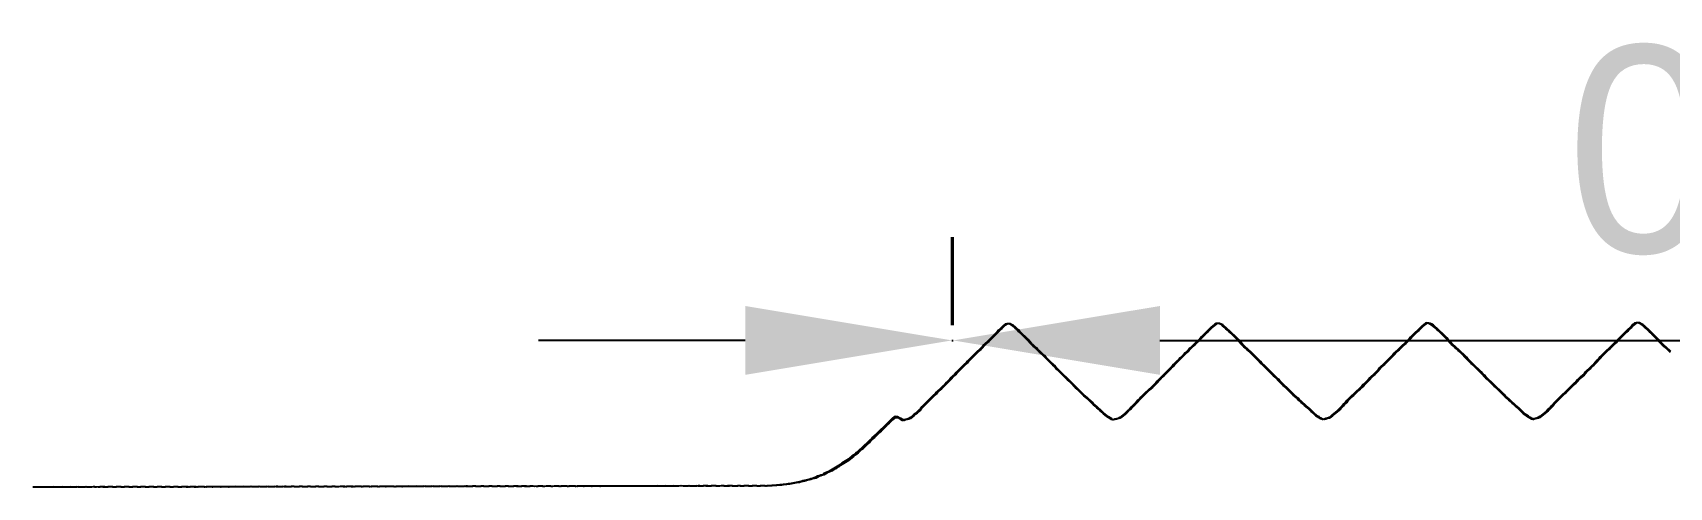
# Model space of a CAD drawing. Header units: millimetres. Extents: x -3.81 to 3.37, y -2.03 to 3.33.
# Drawn here: x -3.299 to -2.31, y -2.033 to -1.758 of the extents above; entities that cross this region are included whole.
import ezdxf

# ---------------------------------------------------------------- set-up
doc = ezdxf.new("R2010")
doc.units = ezdxf.units.MM
doc.dimstyles.new('ISO-25', dxfattribs={"dimtxt": 2.5, "dimasz": 2.5, "dimexe": 1.25, "dimexo": 0.625, "dimtad": 1, "dimtxsty": 'Standard', "dimcen": 2.5, "dimadec": 0, "dimazin": 0, "dimtfac": 1, "dimtmove": 0, "dimatfit": 3, "dimfxl": 0, "dimarcsym": 0})

# ---------------------------------------------------------------- blocks, each defined once
blk = doc.blocks.new('*D2')
at = {"color": 0, "lineweight": -2}
for p, q in [((-2.74351, -1.93491), (-2.74351, -1.88158)), ((-2.74272, -1.93491), (-2.74272, -1.88158)), ((-2.86851, -1.94408), (-2.99351, -1.94408)), ((-2.74351, -1.94408), (-2.74272, -1.94408)), ((-2.61772, -1.94408), (-1.36772, -1.94408))]:
    blk.add_line(p, q, dxfattribs=at)
at = {"color": 0}
for points in [[(-2.86851, -1.92325), (-2.86851, -1.96491), (-2.74351, -1.94408)], [(-2.61772, -1.92325), (-2.61772, -1.96491), (-2.74272, -1.94408)]]:
    blk.add_solid(points, dxfattribs=at)
at = {"layer": 'Defpoints', "color": 0}
for p in [(-2.74272, -1.94408), (-2.74351, -1.96616), (-2.74272, -1.96616)]:
    blk.add_point(p, dxfattribs=at)
at = {"color": 0, "insert": (-1.93022, -1.83991), "char_height": 0.125, "attachment_point": 5}
blk.add_mtext('0,00078396', dxfattribs=at)

msp = doc.modelspace()

# ---------------------------------------------------------------- linework, layer by layer
at = {"color": 1}
msp.add_lwpolyline([(-2.30883216, -1.95146229), (-2.30982569, -1.95057559), (-2.31081756, -1.94963658), (-2.31180468, -1.94866605), (-2.31279165, -1.94777995), (-2.31378186, -1.94693429), (-2.31477707, -1.94593662), (-2.31575471, -1.94487608), (-2.31675182, -1.94367686), (-2.3177519, -1.94268194), (-2.3187407, -1.94170446), (-2.31972785, -1.94069383), (-2.32071812, -1.93975366), (-2.32170851, -1.93879484), (-2.32270041, -1.93786082), (-2.32369069, -1.93692443), (-2.3246809, -1.9360249), (-2.32567126, -1.93510682), (-2.32666449, -1.93432108), (-2.32765412, -1.93378944), (-2.32864833, -1.93338781), (-2.32964041, -1.93336961), (-2.33063822, -1.93374508), (-2.33162409, -1.93454191), (-2.3326114, -1.93543199), (-2.33359708, -1.93639225), (-2.33459076, -1.93733661), (-2.33556981, -1.93837619), (-2.33656024, -1.93932062), (-2.33754591, -1.94028621), (-2.33853953, -1.94129275), (-2.33952662, -1.94230709), (-2.34050885, -1.94335594), (-2.3414978, -1.94428036), (-2.34248343, -1.94523135), (-2.34346904, -1.946193), (-2.3444546, -1.94716577), (-2.34544348, -1.94813307), (-2.34643389, -1.94911612), (-2.34741635, -1.95003613), (-2.34840516, -1.95099145), (-2.34939392, -1.95202853), (-2.35038585, -1.95306049), (-2.35136977, -1.95407165), (-2.35235521, -1.95512194), (-2.35334409, -1.9561116), (-2.35433428, -1.95722902), (-2.35531624, -1.95843613), (-2.35629716, -1.95930109), (-2.35728774, -1.96023227), (-2.35827474, -1.96133602), (-2.35926217, -1.96214221), (-2.36025098, -1.96309328), (-2.36123956, -1.96424296), (-2.36222697, -1.96511577), (-2.36321429, -1.96599075), (-2.36419661, -1.96698418), (-2.36518696, -1.96803054), (-2.36617571, -1.96904808), (-2.36715965, -1.97004117), (-2.36814839, -1.97103913), (-2.36913565, -1.97201778), (-2.37012297, -1.97294443), (-2.37110869, -1.97381037), (-2.37209748, -1.97477515), (-2.37308635, -1.97574712), (-2.37407042, -1.97670096), (-2.37505759, -1.97766628), (-2.37604473, -1.97865296), (-2.37703527, -1.97961211), (-2.37803032, -1.98068235), (-2.37901103, -1.98168952), (-2.38098206, -1.9837531), (-2.38196873, -1.98505739), (-2.38295642, -1.98572836), (-2.38394343, -1.98680036), (-2.38493242, -1.98769851), (-2.38591847, -1.98841582), (-2.38690744, -1.98925913), (-2.38789162, -1.99009865), (-2.38888094, -1.99079225), (-2.38986278, -1.99111443), (-2.3908544, -1.99133349), (-2.3918363, -1.99159955), (-2.39281998, -1.99180628), (-2.39380664, -1.99113412), (-2.39479323, -1.99049665), (-2.39579102, -1.9898656), (-2.39677774, -1.98921588), (-2.39776295, -1.98842043), (-2.3987564, -1.98751765), (-2.39973856, -1.98661969), (-2.40073065, -1.98560347), (-2.40172734, -1.98469209), (-2.40271591, -1.98381588), (-2.40370771, -1.98292276), (-2.40469637, -1.98203917), (-2.40568663, -1.98113094), (-2.40666725, -1.980212), (-2.40766555, -1.97926431), (-2.40865906, -1.97836351), (-2.40965084, -1.97750407), (-2.41063136, -1.97664866), (-2.41162662, -1.97559946), (-2.41261703, -1.97462925), (-2.41360906, -1.97363837), (-2.41459777, -1.97265965), (-2.41558643, -1.97171592), (-2.41657681, -1.97076301), (-2.41757046, -1.96976464), (-2.41856079, -1.96877708), (-2.41955108, -1.96782428), (-2.42054148, -1.96688542), (-2.42153345, -1.96590512), (-2.42252211, -1.96495317), (-2.42350281, -1.9639744), (-2.42450458, -1.96295094), (-2.42549345, -1.96190834), (-2.42648213, -1.96094341), (-2.42747247, -1.95993275), (-2.42846454, -1.95895423), (-2.42945489, -1.95800958), (-2.43044361, -1.9570258), (-2.43143388, -1.95608107), (-2.43242441, -1.95503751), (-2.43341649, -1.95401523), (-2.43440367, -1.95299046), (-2.43539563, -1.95199696), (-2.43638917, -1.95107502), (-2.43737945, -1.9501522), (-2.43836329, -1.94922453), (-2.43936154, -1.94831269), (-2.44034544, -1.94741766), (-2.44134054, -1.94649361), (-2.44231317, -1.94552367), (-2.4433103, -1.94431604), (-2.44431058, -1.94319516), (-2.44529772, -1.94225537), (-2.44629128, -1.94125256), (-2.44728158, -1.94028953), (-2.448272, -1.93931216), (-2.4492655, -1.93838304), (-2.45025262, -1.93741518), (-2.45123958, -1.93653356), (-2.45223472, -1.93561703), (-2.4532249, -1.93475825), (-2.45421778, -1.93419745), (-2.45521059, -1.9336735), (-2.4562045, -1.93351741), (-2.45719934, -1.93374143), (-2.45818701, -1.93442556), (-2.45917432, -1.93531217), (-2.46016321, -1.93627197), (-2.4611521, -1.93719789), (-2.46213762, -1.93821253), (-2.46312321, -1.93916905), (-2.46411368, -1.94014638), (-2.46510254, -1.94111468), (-2.46608802, -1.94212971), (-2.46707185, -1.94318243), (-2.46904956, -1.94511311), (-2.47003517, -1.94606963), (-2.47102238, -1.94701915), (-2.47201131, -1.94798177), (-2.47299525, -1.94896782), (-2.47398247, -1.94991974), (-2.4749681, -1.9508535), (-2.47595856, -1.95183656), (-2.47694732, -1.95286924), (-2.47793438, -1.95389984), (-2.47892314, -1.95488536), (-2.47990713, -1.9558956), (-2.48089595, -1.95686524), (-2.48188157, -1.95781515), (-2.48286395, -1.95877073), (-2.48385603, -1.95974734), (-2.48484318, -1.96075599), (-2.48582863, -1.96181779), (-2.48681738, -1.96280239), (-2.48780287, -1.96388072), (-2.48879013, -1.96482183), (-2.48977733, -1.96579128), (-2.49076603, -1.96681238), (-2.49175316, -1.96787024), (-2.49274028, -1.96889929), (-2.4937258, -1.96990818), (-2.4947114, -1.97086071), (-2.49569861, -1.97186778), (-2.49669063, -1.97287131), (-2.49767474, -1.97373705), (-2.49866044, -1.97462701), (-2.49964928, -1.97562053), (-2.50063982, -1.97654376), (-2.50162699, -1.97750931), (-2.50261091, -1.9785046), (-2.50359818, -1.97947054), (-2.50458864, -1.98044513), (-2.50557237, -1.9815483), (-2.50655951, -1.98254452), (-2.50754659, -1.98365576), (-2.50854024, -1.98458919), (-2.50951911, -1.98574449), (-2.51050798, -1.98666311), (-2.51149696, -1.98756362), (-2.51248292, -1.98832145), (-2.5134703, -1.98917886), (-2.51445777, -1.9899621), (-2.51544213, -1.99074816), (-2.51643032, -1.99111237), (-2.51741698, -1.99142243), (-2.51840047, -1.9916932), (-2.51939533, -1.99196689), (-2.52037666, -1.99158552), (-2.52136013, -1.99089281), (-2.52234828, -1.99026453), (-2.52333972, -1.98965155), (-2.52433138, -1.98889214), (-2.52531675, -1.98798561), (-2.52630043, -1.98714751), (-2.52729573, -1.98613115), (-2.5282909, -1.98516557), (-2.52927944, -1.98431443), (-2.53026961, -1.98342914), (-2.53126155, -1.98253135), (-2.53225175, -1.98163085), (-2.53323881, -1.98070199), (-2.53422912, -1.979759), (-2.53522104, -1.97884521), (-2.53621278, -1.97798759), (-2.53720126, -1.97717322), (-2.53818363, -1.97615065), (-2.5391821, -1.97516005), (-2.54017252, -1.97415472), (-2.54116288, -1.97316901), (-2.54214994, -1.9722256), (-2.54314513, -1.97127752), (-2.54413553, -1.9702779), (-2.54512428, -1.96929382), (-2.54611459, -1.96833086), (-2.54710495, -1.96738756), (-2.54809692, -1.9664124), (-2.54908564, -1.96544686), (-2.55007271, -1.96450058), (-2.55106648, -1.963461), (-2.55205683, -1.96246702), (-2.55304402, -1.96146015), (-2.55403599, -1.9604593), (-2.55502806, -1.95945683), (-2.5570038, -1.95759472), (-2.55799736, -1.95660515), (-2.55899111, -1.95558044), (-2.55997995, -1.9545546), (-2.56097032, -1.9535385), (-2.56196073, -1.95250764), (-2.56295427, -1.95159077), (-2.56394294, -1.95067049), (-2.56492999, -1.94974468), (-2.5659219, -1.94878037), (-2.56691379, -1.94789057), (-2.56790238, -1.94701668), (-2.56888947, -1.94606843), (-2.56986392, -1.94497305), (-2.57087562, -1.94374868), (-2.57186274, -1.94279417), (-2.57285479, -1.94175582), (-2.57384515, -1.94076038), (-2.57483563, -1.93977139), (-2.57582742, -1.9388819), (-2.57681612, -1.93792898), (-2.5778047, -1.93704014), (-2.57879987, -1.93610327), (-2.57978851, -1.9351982), (-2.58078636, -1.93455155), (-2.58176952, -1.93402991), (-2.58276985, -1.93390469), (-2.58376017, -1.93391893), (-2.58474657, -1.93439499), (-2.58573402, -1.93519527), (-2.58672778, -1.93612186), (-2.58771825, -1.93708862), (-2.5887038, -1.93805811), (-2.5896861, -1.93906548), (-2.59067658, -1.94003397), (-2.59166704, -1.94098331), (-2.592651, -1.9419711), (-2.593638, -1.94304874), (-2.59462522, -1.94405018), (-2.59561736, -1.94497935), (-2.59659969, -1.94595509), (-2.59758854, -1.94687971), (-2.59857258, -1.94788349), (-2.59956624, -1.94881943), (-2.60054699, -1.94980598), (-2.60153587, -1.95071418), (-2.60252634, -1.95169264), (-2.60351347, -1.95273563), (-2.60449896, -1.95374243), (-2.60548291, -1.95472154), (-2.60647494, -1.95574978), (-2.60746372, -1.95672032), (-2.6084477, -1.95769749), (-2.60943485, -1.95868313), (-2.6104222, -1.95960504), (-2.61141259, -1.96062119), (-2.61239643, -1.96165317), (-2.61338352, -1.96267527), (-2.61436903, -1.96376847), (-2.61535625, -1.96470857), (-2.61633863, -1.96568142), (-2.61733221, -1.96666138), (-2.61831936, -1.96770519), (-2.61931127, -1.96875028), (-2.6202936, -1.96975074), (-2.62127755, -1.97073108), (-2.62226315, -1.97175935), (-2.62325358, -1.97270826), (-2.62423922, -1.97364314), (-2.62522977, -1.97451539), (-2.62621705, -1.97550067), (-2.62720426, -1.97644831), (-2.62818987, -1.97740833), (-2.62917705, -1.97837956), (-2.63016594, -1.97936234), (-2.63115315, -1.98030742), (-2.63213849, -1.9814335), (-2.63312568, -1.98239901), (-2.63411596, -1.98349006), (-2.63510167, -1.98442115), (-2.6360835, -1.98570894), (-2.63707588, -1.98643874), (-2.63805983, -1.9874735), (-2.63904736, -1.98827173), (-2.64003963, -1.9890614), (-2.64102226, -1.98986263), (-2.64200973, -1.99071003), (-2.64299594, -1.9913068), (-2.64496782, -1.99181463), (-2.64595632, -1.99204582), (-2.64693879, -1.99195263), (-2.64792386, -1.99125942), (-2.64891359, -1.99064906), (-2.64990819, -1.99007096), (-2.65089014, -1.98935326), (-2.65188028, -1.98848443), (-2.65287045, -1.9876022), (-2.65386248, -1.98664758), (-2.65485444, -1.98564937), (-2.655843, -1.98478586), (-2.65683319, -1.98389594), (-2.65782344, -1.98301981), (-2.65881691, -1.98211318), (-2.65980391, -1.98121773), (-2.66079103, -1.98023974), (-2.6617846, -1.97932105), (-2.66277794, -1.9784654), (-2.66376485, -1.9776333), (-2.66475031, -1.97668227), (-2.66574723, -1.97566219), (-2.66673603, -1.97465794), (-2.66772638, -1.97367819), (-2.66871507, -1.97272426), (-2.66970873, -1.97174849), (-2.67069901, -1.97080276), (-2.67168777, -1.96981709), (-2.67267973, -1.96881983), (-2.67367009, -1.96787928), (-2.67465726, -1.96691744), (-2.67564917, -1.96594297), (-2.67663786, -1.96498631), (-2.67762515, -1.96398314), (-2.67861872, -1.96298311), (-2.67961396, -1.96196237), (-2.68059947, -1.96098319), (-2.68159318, -1.95996137), (-2.68258352, -1.95899954), (-2.68357056, -1.95808157), (-2.68456251, -1.95709139), (-2.68555135, -1.95612047), (-2.68654501, -1.95507096), (-2.6875338, -1.95406065), (-2.68852424, -1.95301666), (-2.68951622, -1.95206552), (-2.69050646, -1.95116625), (-2.69149515, -1.9502238), (-2.69248385, -1.94925988), (-2.69347733, -1.94839978), (-2.69446423, -1.94755652), (-2.69545621, -1.94656324), (-2.69643378, -1.94553078), (-2.69742938, -1.94432504), (-2.69843271, -1.94327535), (-2.69941825, -1.94229516), (-2.70040868, -1.94125538), (-2.70139748, -1.94031015), (-2.70239098, -1.93935832), (-2.70337963, -1.9384341), (-2.7043699, -1.93749536), (-2.7053634, -1.93660162), (-2.70635207, -1.9356735), (-2.70734374, -1.93487636), (-2.70833494, -1.93434951), (-2.70932926, -1.93396562), (-2.71032284, -1.93395418), (-2.71131263, -1.93431383), (-2.71230488, -1.93512497), (-2.71329387, -1.93602865), (-2.71428115, -1.93697883), (-2.71526514, -1.93792391), (-2.71625057, -1.93898069), (-2.71724592, -1.93991694), (-2.71822997, -1.94088051), (-2.71921551, -1.94186256), (-2.72020258, -1.94289226), (-2.72119289, -1.94396798), (-2.72218184, -1.94488456), (-2.72316422, -1.94583032), (-2.72415297, -1.9467929), (-2.72514031, -1.9477673), (-2.7261307, -1.94873973), (-2.72711309, -1.94969918), (-2.72809873, -1.95062834), (-2.72909086, -1.95157235), (-2.73007639, -1.95259124), (-2.73106029, -1.95361291), (-2.73303778, -1.95565626), (-2.73402345, -1.95660895), (-2.73501058, -1.95760142), (-2.73599778, -1.95855589), (-2.73698668, -1.95950835), (-2.73797388, -1.96048916), (-2.73895937, -1.96151762), (-2.73994483, -1.96255598), (-2.74093524, -1.963595), (-2.74192234, -1.96461073), (-2.7429063, -1.96557589), (-2.74389192, -1.96653649), (-2.7448839, -1.96757069), (-2.74587424, -1.96862048), (-2.74685811, -1.9696364), (-2.74784354, -1.97069156), (-2.74882769, -1.97163354), (-2.74981808, -1.97262505), (-2.75080362, -1.97360424), (-2.75178779, -1.97444457), (-2.75278314, -1.97538031), (-2.75376553, -1.97635609), (-2.75475599, -1.97729712), (-2.75573997, -1.97825556), (-2.75672884, -1.97925101), (-2.75771929, -1.98020491), (-2.75870947, -1.98129557), (-2.75968856, -1.98229873), (-2.76067737, -1.98330827), (-2.76166289, -1.98433605), (-2.76265913, -1.98567214), (-2.76363712, -1.98636414), (-2.76462762, -1.98734626), (-2.76561332, -1.98825619), (-2.76659928, -1.98897702), (-2.7675802, -1.98984272), (-2.76857092, -1.99066672), (-2.76956335, -1.99138655), (-2.77054512, -1.99174608), (-2.77153188, -1.99197862), (-2.77252033, -1.99224098), (-2.77350707, -1.9924907), (-2.77448243, -1.99184212), (-2.7754786, -1.99122378), (-2.77647764, -1.9908713), (-2.77746806, -1.99087986), (-2.77845931, -1.99130842), (-2.77944984, -1.99218537), (-2.78043542, -1.99320647), (-2.78142271, -1.99413374), (-2.78241159, -1.99505777), (-2.78339715, -1.9960331), (-2.78438756, -1.99704693), (-2.78537326, -1.9979846), (-2.78635721, -1.99894833), (-2.78734763, -1.99990342), (-2.7883333, -2.00089199), (-2.78932055, -2.00181277), (-2.79030607, -2.00280718), (-2.79129344, -2.00368026), (-2.79228387, -2.00467873), (-2.79327273, -2.00562678), (-2.7942569, -2.00647963), (-2.79524565, -2.00747311), (-2.79623293, -2.00845979), (-2.79722014, -2.00940475), (-2.7982061, -2.01014705), (-2.79919334, -2.0110814), (-2.80018547, -2.01202069), (-2.80116644, -2.01288291), (-2.80215407, -2.01358161), (-2.80314334, -2.01425266), (-2.80413555, -2.01516758), (-2.80511818, -2.01599303), (-2.80610259, -2.01667967), (-2.80709029, -2.01732368), (-2.8080814, -2.01790763), (-2.80907082, -2.01850865), (-2.81005358, -2.01923997), (-2.81104137, -2.01983269), (-2.81203227, -2.02056878), (-2.8130203, -2.02100591), (-2.81400954, -2.02170762), (-2.81499417, -2.02226584), (-2.81598354, -2.02295411), (-2.81696837, -2.02338629), (-2.81795817, -2.02374135), (-2.81894457, -2.02419818), (-2.82092017, -2.02547495), (-2.82190692, -2.02570657), (-2.82289362, -2.02597537), (-2.82388672, -2.02632248), (-2.82487466, -2.02686537), (-2.82585777, -2.02735823), (-2.8268477, -2.02762086), (-2.82783457, -2.02786522), (-2.8288276, -2.02819954), (-2.82981268, -2.02846715), (-2.83079623, -2.02872374), (-2.8317911, -2.02896587), (-2.83278436, -2.02919981), (-2.83376783, -2.02947788), (-2.83475305, -2.02967006), (-2.83574464, -2.0299741), (-2.83673309, -2.03016098), (-2.83771996, -2.03031828), (-2.8387068, -2.03052537), (-2.83969715, -2.03060921), (-2.84069043, -2.03080475), (-2.84167246, -2.03097483), (-2.84265936, -2.03112324), (-2.84365119, -2.03128124), (-2.84463986, -2.03133271), (-2.84562671, -2.03149654), (-2.84661376, -2.0315764), (-2.84760402, -2.03168928), (-2.84859592, -2.03177776), (-2.84958456, -2.03183012), (-2.85056681, -2.03187281), (-2.85156042, -2.03192564), (-2.85255219, -2.03204038), (-2.85353761, -2.03212344), (-2.85452629, -2.03216553), (-2.85550867, -2.03218508), (-2.85650406, -2.03207678), (-2.85749444, -2.03207321), (-2.85848144, -2.03215674), (-2.85947025, -2.03220164), (-2.86045896, -2.03222059), (-2.86144626, -2.03211049), (-2.86243509, -2.03208294), (-2.86342379, -2.03216693), (-2.86441412, -2.03220828), (-2.86539802, -2.03223719), (-2.86638855, -2.03212447), (-2.86737745, -2.03208525), (-2.8683693, -2.0321755), (-2.8693548, -2.03221415), (-2.87034348, -2.03225264), (-2.87133573, -2.03213162), (-2.87232618, -2.03208946), (-2.87331158, -2.03218566), (-2.87429706, -2.03221858), (-2.87528744, -2.03226264), (-2.87628123, -2.03214185), (-2.87726685, -2.03210317), (-2.87825546, -2.03219037), (-2.87924427, -2.0322299), (-2.88023133, -2.0322777), (-2.88122191, -2.03215185), (-2.88220914, -2.03209749), (-2.88319949, -2.0321794), (-2.88418659, -2.03222673), (-2.88517196, -2.0322899), (-2.88616257, -2.03215412), (-2.88715632, -2.03209656), (-2.88814181, -2.03217549), (-2.88913206, -2.03222584), (-2.89011427, -2.03229438), (-2.89110815, -2.03215536), (-2.89209862, -2.03210676), (-2.89308728, -2.03217476), (-2.89407271, -2.0322358), (-2.89506465, -2.03230589), (-2.89605204, -2.032172), (-2.89704089, -2.03212131), (-2.89803114, -2.03218754), (-2.8990167, -2.03224913), (-2.90000856, -2.03230794), (-2.90099431, -2.0321895), (-2.90198316, -2.03212428), (-2.90297354, -2.03219097), (-2.90396378, -2.03225925), (-2.90495084, -2.03232134), (-2.90593495, -2.03221), (-2.90693032, -2.03213866), (-2.90890606, -2.03226774), (-2.9098915, -2.03232813), (-2.91088215, -2.03222055), (-2.91187102, -2.03214738), (-2.91286452, -2.03219735), (-2.91384832, -2.03227751), (-2.91483868, -2.0323313), (-2.91582762, -2.03223329), (-2.9168149, -2.03216259), (-2.91780356, -2.03221206), (-2.91879388, -2.03229172), (-2.91978257, -2.0323476), (-2.92076988, -2.03225704), (-2.92175714, -2.03217827), (-2.92274756, -2.03222237), (-2.923741, -2.03229397), (-2.92472647, -2.03234964), (-2.92571212, -2.03227948), (-2.9267027, -2.0321938), (-2.92769627, -2.03221426), (-2.92868492, -2.03228686), (-2.92967037, -2.03233744), (-2.93065607, -2.03228987), (-2.9316466, -2.03220589), (-2.93264017, -2.03221488), (-2.93362558, -2.03228979), (-2.93461595, -2.0323374), (-2.93560156, -2.03231247), (-2.93659047, -2.03222311), (-2.93758405, -2.03221808), (-2.93857276, -2.03229678), (-2.93956146, -2.03234439), (-2.94054222, -2.03233355), (-2.94153432, -2.03224227), (-2.94252807, -2.03221206), (-2.94351668, -2.03229284), (-2.94450216, -2.03234095), (-2.94548608, -2.03234536), (-2.94647993, -2.03224671), (-2.94747039, -2.03220676), (-2.94846059, -2.03228979), (-2.94944604, -2.03233793), (-2.95043168, -2.03235541), (-2.95142707, -2.03224162), (-2.95241425, -2.03220687), (-2.95340125, -2.03229345), (-2.95439162, -2.03234029), (-2.95538038, -2.03235785), (-2.95636772, -2.03224551), (-2.95735492, -2.03220609), (-2.95834523, -2.03229206), (-2.95933716, -2.03233457), (-2.96032266, -2.03236464), (-2.96130999, -2.03224624), (-2.9623037, -2.03221383), (-2.96329395, -2.03229944), (-2.96427782, -2.03234836), (-2.9652617, -2.03237908), (-2.96625555, -2.03226022), (-2.96724761, -2.03221946), (-2.96823464, -2.03230399), (-2.96922331, -2.03234963), (-2.9702073, -2.03239009), (-2.97120105, -2.03227285), (-2.97218991, -2.03222127), (-2.97317692, -2.03229711), (-2.97416406, -2.03235391), (-2.97515437, -2.03240662), (-2.97614496, -2.03227401), (-2.97713058, -2.03221907), (-2.97812251, -2.03229426), (-2.97911119, -2.03235673), (-2.98009343, -2.03242017), (-2.981084, -2.03228528), (-2.98207613, -2.03223583), (-2.98306801, -2.03230816), (-2.98405346, -2.03237492), (-2.98503889, -2.03243933), (-2.98602954, -2.03230787), (-2.98701844, -2.03223988), (-2.9880087, -2.03230518), (-2.98899573, -2.03237739), (-2.98998609, -2.03243006), (-2.99097345, -2.03231398), (-2.99196393, -2.03224788), (-2.99295257, -2.03231147), (-2.99393808, -2.0323872), (-2.99493159, -2.03244146), (-2.99690458, -2.03226158), (-2.99789815, -2.03231256), (-2.99888681, -2.03239033), (-2.99987389, -2.03244396), (-3.00085958, -2.03234352), (-3.00185018, -2.03227271), (-3.00283885, -2.03231699), (-3.00382586, -2.03240921), (-3.00481452, -2.032463), (-3.00580673, -2.03236419), (-3.00679728, -2.03228963), (-3.00778434, -2.03233051), (-3.00877133, -2.03242184), (-3.00975849, -2.03246956), (-3.01074901, -2.03238759), (-3.01173791, -2.03230507), (-3.012725, -2.03233232), (-3.01371691, -2.03242138), (-3.01470723, -2.03246787), (-3.01569289, -2.03239975), (-3.01667856, -2.03231792), (-3.01767375, -2.03235871), (-3.01866081, -2.03243122), (-3.01965111, -2.03247725), (-3.02063352, -2.03242462), (-3.0216241, -2.03233994), (-3.02262091, -2.03234604), (-3.02360473, -2.03242203), (-3.0245934, -2.03246987), (-3.02558068, -2.03244193), (-3.02656965, -2.03235026), (-3.0275632, -2.03234758), (-3.02854861, -2.03242435), (-3.02953741, -2.03246886), (-3.03052458, -2.03245428), (-3.03151348, -2.03236756), (-3.03250386, -2.03234989), (-3.03349579, -2.03242806), (-3.03448128, -2.03247755), (-3.03546524, -2.03247386), (-3.03645895, -2.0323783), (-3.03745104, -2.03235484), (-3.03843809, -2.0324381), (-3.03942356, -2.03248562), (-3.04040586, -2.03250344), (-3.04140451, -2.03239135), (-3.04239335, -2.03236001), (-3.04338037, -2.03244485), (-3.04437065, -2.03249018), (-3.04535784, -2.03251875), (-3.04634842, -2.03239923), (-3.04733566, -2.03234989), (-3.04832105, -2.03243866), (-3.04931464, -2.03247844), (-3.05030337, -2.03251469), (-3.05128912, -2.03238995), (-3.05227631, -2.03235942), (-3.05326983, -2.03244562), (-3.05426176, -2.03248532), (-3.05524403, -2.03253485), (-3.05623298, -2.03240648), (-3.0572251, -2.0323646), (-3.05821696, -2.03244644), (-3.05919922, -2.03249739), (-3.06018629, -2.03254094), (-3.06117854, -2.0324149), (-3.06216905, -2.03236954), (-3.06315764, -2.0324506), (-3.0641431, -2.03249917), (-3.06513028, -2.03255662), (-3.06612244, -2.03242761), (-3.06710969, -2.03237243), (-3.06809992, -2.03244766), (-3.06908867, -2.0325062), (-3.07007895, -2.03257193), (-3.07106312, -2.03243602), (-3.07205357, -2.03237715), (-3.0730439, -2.03244469), (-3.07403097, -2.03251037), (-3.07501803, -2.03257798), (-3.07600698, -2.03244579), (-3.07699912, -2.03239515), (-3.07798776, -2.03248254), (-3.07897645, -2.03252732), (-3.07996028, -2.03259269), (-3.08095095, -2.03247418), (-3.0819414, -2.03241214), (-3.08293329, -2.03246736), (-3.08391549, -2.03254153), (-3.08589646, -2.0324855), (-3.08688529, -2.03241978), (-3.08787396, -2.03247021), (-3.0888611, -2.0325496), (-3.08985136, -2.03260405), (-3.09084189, -2.03250724), (-3.09182755, -2.03243156), (-3.09281791, -2.03248129), (-3.09380657, -2.03255629), (-3.09479204, -2.03261211), (-3.09578255, -2.03251291), (-3.09677154, -2.0324416), (-3.09776501, -2.03250022), (-3.09875046, -2.03257011), (-3.09973751, -2.03262262), (-3.10072808, -2.03254231), (-3.10171379, -2.03246199), (-3.10270572, -2.03249299), (-3.10369433, -2.03257204), (-3.1046863, -2.03262224), (-3.10567198, -2.03255648), (-3.10666088, -2.03247593), (-3.10764958, -2.0325028), (-3.10863991, -2.03257629), (-3.10963021, -2.03262881), (-3.11061424, -2.03257614), (-3.11160151, -2.03249675), (-3.1125984, -2.03251196), (-3.11358542, -2.03258317), (-3.1145709, -2.03263177), (-3.11555487, -2.03260417), (-3.11654706, -2.03251366), (-3.11754067, -2.03251111), (-3.11852771, -2.03258702), (-3.11951798, -2.03263711), (-3.12050042, -2.03262067), (-3.12149417, -2.03253271), (-3.12248136, -2.03251458), (-3.12346998, -2.03259231), (-3.12446195, -2.0326383), (-3.12544911, -2.03264821), (-3.12643645, -2.03254302), (-3.12742362, -2.03252338), (-3.12841718, -2.03260348), (-3.12940425, -2.03264452), (-3.13039139, -2.03265894), (-3.13137871, -2.03254919), (-3.13237241, -2.03252261), (-3.13335785, -2.03260471), (-3.13434654, -2.03264903), (-3.13533205, -2.03266662), (-3.13632271, -2.03255947), (-3.13731633, -2.03251875), (-3.13830175, -2.03260304), (-3.13929203, -2.03264795), (-3.14027761, -2.03267775), (-3.14127305, -2.03256059), (-3.14226023, -2.03252079), (-3.14324402, -2.03261019), (-3.14423439, -2.03265254), (-3.1452215, -2.0326932), (-3.14621047, -2.03257101), (-3.14719928, -2.03253013), (-3.14819119, -2.03261842), (-3.14917989, -2.03266745), (-3.15016539, -2.03270405), (-3.15115434, -2.03257785), (-3.15214489, -2.03253774), (-3.15313672, -2.0326154), (-3.15412219, -2.0326683), (-3.15510603, -2.03272192), (-3.1561015, -2.03259079), (-3.1570904, -2.0325435), (-3.15807901, -2.03261791), (-3.15906446, -2.03267181), (-3.16005325, -2.03272409), (-3.1610438, -2.03259901), (-3.16203105, -2.0325448), (-3.16302288, -2.0326242), (-3.16401003, -2.03267509), (-3.16499711, -2.03273799), (-3.1659877, -2.03260484), (-3.16697492, -2.0325528), (-3.16796689, -2.03262455), (-3.16895555, -2.03268247), (-3.1699426, -2.03275024), (-3.17093155, -2.03262489), (-3.17191887, -2.03256689), (-3.17389621, -2.03269614), (-3.17488486, -2.03275792), (-3.17587553, -2.03264026), (-3.17686599, -2.03257601), (-3.17785465, -2.03264104), (-3.17884008, -2.03270622), (-3.17983042, -2.03276854), (-3.18082103, -2.03265833), (-3.18180666, -2.03258949), (-3.18279854, -2.03263617), (-3.18378242, -2.03272019), (-3.18477593, -2.03277608), (-3.18576165, -2.03267637), (-3.18674891, -2.03260485), (-3.18774249, -2.03264741), (-3.18872957, -2.03273356), (-3.189715, -2.03278642), (-3.19070229, -2.0326966), (-3.19169771, -2.03262135), (-3.1926864, -2.03265787), (-3.1936766, -2.03273913), (-3.1946637, -2.0327892), (-3.19564622, -2.03272182), (-3.19663999, -2.03264155), (-3.19763189, -2.03266479), (-3.1986189, -2.03274797), (-3.1996093, -2.03279712), (-3.20059492, -2.0327448), (-3.20158222, -2.03266001), (-3.20257415, -2.03267846), (-3.20356125, -2.03275569), (-3.20455317, -2.0328028), (-3.20553556, -2.03277717), (-3.20652285, -2.03268433), (-3.20751656, -2.03267421), (-3.20850518, -2.03275202), (-3.20949387, -2.03279793), (-3.2104762, -2.03279041), (-3.21147323, -2.03269465), (-3.21246529, -2.03267568), (-3.21345068, -2.03275851), (-3.21443935, -2.03280519), (-3.21542661, -2.03281147), (-3.21641874, -2.03270246), (-3.21740434, -2.03267331), (-3.21839296, -2.03275534), (-3.21938011, -2.03280337), (-3.22036888, -2.03281235), (-3.22135943, -2.03270365), (-3.22234822, -2.03267621), (-3.22333858, -2.03275453), (-3.22432886, -2.0327982), (-3.22531273, -2.03281961), (-3.22630009, -2.03270789), (-3.22729379, -2.03267992), (-3.22828244, -2.03276549), (-3.22926953, -2.03280792), (-3.23025502, -2.03283606), (-3.23124726, -2.03271728), (-3.23223932, -2.03268057), (-3.23322633, -2.03277094), (-3.2342118, -2.03281232), (-3.23520219, -2.0328463), (-3.23619442, -2.03272512), (-3.2371816, -2.03268868), (-3.2381702, -2.032778), (-3.2391574, -2.03282511), (-3.24014769, -2.03286074), (-3.24113505, -2.03273867), (-3.24212388, -2.0326869), (-3.24311579, -2.03276974), (-3.2441061, -2.03282171), (-3.24509158, -2.032867), (-3.24607732, -2.03274114), (-3.24706949, -2.03268949), (-3.2480613, -2.03278121), (-3.24904514, -2.03282591), (-3.25003062, -2.03287958), (-3.2510261, -2.03275092), (-3.25201179, -2.03269698), (-3.25300523, -2.0327675), (-3.25398423, -2.03283019), (-3.25497943, -2.03289504), (-3.25596842, -2.03276598), (-3.256954, -2.03270312), (-3.25794589, -2.03277108), (-3.25893302, -2.03283213), (-3.25992335, -2.03289589), (-3.26189951, -2.03271698), (-3.2628899, -2.03277251), (-3.26387692, -2.03284445), (-3.26486716, -2.03290604), (-3.2658497, -2.03279385), (-3.26684346, -2.03272957), (-3.26783536, -2.03279113), (-3.26881919, -2.03285978), (-3.26980624, -2.03291739), (-3.27079851, -2.03280834), (-3.27178896, -2.03274336), (-3.27277605, -2.03279), (-3.27376144, -2.032877), (-3.27475345, -2.03292682), (-3.27574556, -2.03283121), (-3.27673123, -2.03275838), (-3.27771825, -2.03281248), (-3.27871181, -2.03289339), (-3.27969891, -2.03294346), (-3.28068617, -2.03285546), (-3.28167188, -2.03277112), (-3.28266228, -2.03279799), (-3.28365735, -2.03288531), (-3.28464283, -2.03293454), (-3.28562686, -2.03287017), (-3.28661587, -2.03278371), (-3.2876126, -2.03281395), (-3.28859964, -2.03288898), (-3.28958509, -2.03294041), (-3.29057239, -2.03289987), (-3.29156614, -2.03280454), (-3.29255328, -2.03281927), (-3.2935403, -2.03289229), (-3.29453227, -2.03294524), (-3.29551788, -2.0329186), (-3.29650676, -2.03282763), (-3.29749877, -2.03281738), (-3.29848748, -2.03289585), (-3.2994778, -2.03294192)], dxfattribs=at)
at = {"color": 0}
msp.add_lwpolyline([(-2.30882241, -1.95078052), (-2.30980951, -1.94984388), (-2.3107982, -1.94889403), (-2.31179013, -1.94801298), (-2.31278202, -1.94710041), (-2.31376746, -1.94616559), (-2.3147418, -1.945156), (-2.3157455, -1.94394902), (-2.31674402, -1.94288989), (-2.31773114, -1.94193297), (-2.31871992, -1.94092947), (-2.31971518, -1.93997601), (-2.32070876, -1.93901115), (-2.32169742, -1.9380766), (-2.32268612, -1.93712177), (-2.32367643, -1.93622264), (-2.32466996, -1.93531309), (-2.32566005, -1.93448514), (-2.32664805, -1.93395475), (-2.32764576, -1.9334688), (-2.32863951, -1.93337735), (-2.32963099, -1.93365936), (-2.33061698, -1.93436062), (-2.33160921, -1.93525579), (-2.33259642, -1.9362126), (-2.33358204, -1.93713259), (-2.33456903, -1.93820395), (-2.33555481, -1.93911163), (-2.33654682, -1.94008462), (-2.33753236, -1.9410483), (-2.33851622, -1.94206578), (-2.33950817, -1.94313306), (-2.34049379, -1.94408121), (-2.34147934, -1.94504473), (-2.34246329, -1.9460086), (-2.3434554, -1.94697453), (-2.34444421, -1.94793767), (-2.3454265, -1.94892745), (-2.3464121, -1.9498678), (-2.34740267, -1.95079047), (-2.34839461, -1.95180525), (-2.349372, -1.95284335), (-2.35036388, -1.95387246), (-2.35135431, -1.95488655), (-2.35233984, -1.95588967), (-2.35332995, -1.95700878), (-2.35431204, -1.95812826), (-2.35529765, -1.95911627), (-2.35628508, -1.95996319), (-2.35728008, -1.96103912), (-2.35825935, -1.96191824), (-2.35924988, -1.96287208), (-2.36023991, -1.9640716), (-2.36122227, -1.9650143), (-2.36220487, -1.96582641), (-2.36319217, -1.96679021), (-2.36418562, -1.96783428), (-2.36517111, -1.96885693), (-2.36615821, -1.96986322), (-2.36714546, -1.97083223), (-2.36813268, -1.9718061), (-2.36911652, -1.97282744), (-2.3701023, -1.97366104), (-2.37109612, -1.97456185), (-2.37208166, -1.97556392), (-2.37307045, -1.97650338), (-2.3740544, -1.97746717), (-2.37504162, -1.97845905), (-2.37602886, -1.97942172), (-2.37701758, -1.98040673), (-2.37899172, -1.98253207), (-2.37997556, -1.98358478), (-2.38097538, -1.98465786), (-2.38194966, -1.98564686), (-2.38294017, -1.98660765), (-2.38392745, -1.98752803), (-2.38491016, -1.98825741), (-2.38589748, -1.98912878), (-2.38688988, -1.98992012), (-2.38787423, -1.99066294), (-2.38885741, -1.99110801), (-2.38984745, -1.99129959), (-2.39083421, -1.99158592), (-2.3918258, -1.99185973), (-2.39280248, -1.99137309), (-2.39379237, -1.9906721), (-2.39478393, -1.99001662), (-2.39577212, -1.98940041), (-2.39675406, -1.98864306), (-2.39774431, -1.98772481), (-2.39873782, -1.9868572), (-2.39972499, -1.98586027), (-2.40072177, -1.98489151), (-2.40170709, -1.98404123), (-2.40269579, -1.98316748), (-2.40369087, -1.98226743), (-2.40468108, -1.98136413), (-2.40566653, -1.98043309), (-2.40666337, -1.97949643), (-2.40765366, -1.97858007), (-2.40864218, -1.97772849), (-2.40961941, -1.97691219), (-2.41062128, -1.97584548), (-2.41161165, -1.97487992), (-2.41260201, -1.97388168), (-2.41359078, -1.9728897), (-2.41458279, -1.9719548), (-2.41557147, -1.9710432), (-2.41656349, -1.97001325), (-2.41755065, -1.9690191), (-2.4185443, -1.96806818), (-2.41953782, -1.96711348), (-2.42052655, -1.96615907), (-2.42151528, -1.96519003), (-2.42250412, -1.96423111), (-2.42349622, -1.96319077), (-2.42448338, -1.96218569), (-2.42547539, -1.96117621), (-2.42646751, -1.9601774), (-2.42746112, -1.95918998), (-2.42844979, -1.95825021), (-2.42943851, -1.95728445), (-2.43043058, -1.95631372), (-2.43142424, -1.9552796), (-2.43240665, -1.95425968), (-2.43339868, -1.95323151), (-2.43439244, -1.95221605), (-2.43538593, -1.95130391), (-2.43637295, -1.95038492), (-2.43736324, -1.94944273), (-2.43835366, -1.94850301), (-2.4393455, -1.94761968), (-2.4403357, -1.94672101), (-2.44131477, -1.94576358), (-2.44230395, -1.9446003), (-2.44330426, -1.94344549), (-2.44429454, -1.94250279), (-2.44528656, -1.94148296), (-2.44627704, -1.94050914), (-2.44727222, -1.93952268), (-2.44825604, -1.93861837), (-2.44924799, -1.93764601), (-2.45023991, -1.93677048), (-2.45123184, -1.93583111), (-2.45221722, -1.93493495), (-2.45321179, -1.93431709), (-2.45420477, -1.93377597), (-2.4551986, -1.93361488), (-2.45619202, -1.93371586), (-2.45717826, -1.93426548), (-2.45817053, -1.93513222), (-2.4591626, -1.93606888), (-2.46014655, -1.93702235), (-2.46113208, -1.93800218), (-2.46212096, -1.93898115), (-2.46310973, -1.93994565), (-2.46409372, -1.94090345), (-2.4650808, -1.94191642), (-2.46606793, -1.94298597), (-2.46804228, -1.94490962), (-2.46902943, -1.945884), (-2.47001677, -1.94682327), (-2.4710039, -1.94780896), (-2.47199432, -1.94876234), (-2.47297823, -1.94974938), (-2.47396883, -1.95065602), (-2.47495601, -1.95163499), (-2.47594143, -1.95267626), (-2.47692691, -1.95368841), (-2.47791578, -1.95466925), (-2.47890447, -1.95568731), (-2.47989004, -1.95665323), (-2.48087558, -1.95762861), (-2.48186288, -1.95859496), (-2.48285495, -1.95952794), (-2.4838404, -1.96054538), (-2.48482581, -1.96160087), (-2.48581302, -1.96261936), (-2.48680002, -1.96368458), (-2.48778884, -1.9646347), (-2.48877438, -1.96560564), (-2.4897632, -1.96660003), (-2.49074864, -1.96765676), (-2.4917357, -1.96869849), (-2.49272279, -1.96971204), (-2.49370849, -1.9706649), (-2.49469557, -1.9716815), (-2.49568118, -1.97263046), (-2.4966684, -1.97355729), (-2.49766066, -1.97443836), (-2.49864621, -1.97543093), (-2.49963341, -1.97636108), (-2.50061898, -1.97732129), (-2.50160944, -1.97831073), (-2.50259663, -1.97928612), (-2.5035838, -1.98023531), (-2.50456589, -1.98135619), (-2.50555799, -1.98232965), (-2.50654008, -1.98347477), (-2.50753057, -1.98435793), (-2.50851407, -1.98559707), (-2.50950642, -1.98642109), (-2.51049356, -1.98739864), (-2.51147462, -1.98818027), (-2.51246362, -1.98900642), (-2.51345281, -1.98979714), (-2.51444023, -1.99062451), (-2.51542321, -1.99119669), (-2.51641003, -1.99138692), (-2.51739683, -1.99167405), (-2.5183884, -1.99191257), (-2.51936462, -1.99172932), (-2.5203561, -1.99103884), (-2.52134441, -1.99040695), (-2.52233412, -1.98984238), (-2.52331926, -1.98909515), (-2.52430622, -1.98822024), (-2.52530295, -1.98735329), (-2.5262917, -1.9863666), (-2.5272837, -1.98537396), (-2.52827384, -1.98452288), (-2.52926418, -1.98363152), (-2.5302544, -1.98275549), (-2.53124782, -1.98185335), (-2.53222843, -1.9809408), (-2.53322372, -1.97996717), (-2.53421718, -1.97905071), (-2.53520574, -1.97819901), (-2.53619263, -1.9773714), (-2.53718474, -1.9763766), (-2.53817675, -1.97539007), (-2.53916552, -1.97438194), (-2.54015427, -1.97340405), (-2.54114787, -1.97245514), (-2.54214147, -1.9714814), (-2.54312699, -1.97051841), (-2.54411574, -1.9695389), (-2.54511101, -1.96855187), (-2.54609974, -1.96762899), (-2.54708689, -1.96663739), (-2.54808043, -1.96566947), (-2.54906926, -1.96471859), (-2.55006128, -1.96369903), (-2.55104686, -1.96270781), (-2.55204047, -1.96169563), (-2.55303255, -1.96070219), (-2.55402464, -1.95968491), (-2.55600361, -1.95779789), (-2.55699571, -1.95681012), (-2.55797964, -1.95582558), (-2.55897494, -1.9547854), (-2.55995891, -1.95377591), (-2.56095592, -1.95273694), (-2.56194946, -1.95179544), (-2.56293646, -1.95089144), (-2.56392512, -1.94996098), (-2.56491881, -1.94898705), (-2.56590417, -1.94810911), (-2.56688791, -1.94725968), (-2.56788629, -1.94628266), (-2.56887048, -1.94519863), (-2.56986769, -1.94400199), (-2.57085964, -1.94301449), (-2.57185003, -1.94201281), (-2.57284059, -1.94098603), (-2.57382775, -1.94001899), (-2.57482121, -1.93909206), (-2.57580988, -1.9381589), (-2.57680663, -1.93724788), (-2.57779373, -1.93634033), (-2.57878073, -1.93543393), (-2.57977552, -1.93468919), (-2.58076688, -1.93415267), (-2.58176426, -1.93378352), (-2.5827546, -1.93380689), (-2.58374263, -1.93423798), (-2.58473658, -1.93503945), (-2.58572558, -1.93591237), (-2.58670794, -1.93685877), (-2.58769512, -1.93781407), (-2.58868391, -1.93884844), (-2.58967437, -1.93978555), (-2.59066152, -1.94074398), (-2.59164704, -1.94173141), (-2.59263417, -1.94277925), (-2.59361801, -1.94385555), (-2.59460687, -1.94475419), (-2.59559405, -1.94570798), (-2.59658135, -1.94667506), (-2.5975717, -1.94765219), (-2.5985557, -1.94860208), (-2.59954284, -1.94957989), (-2.60053018, -1.95049618), (-2.60151904, -1.95145376), (-2.60250771, -1.95246619), (-2.60349155, -1.95350004), (-2.6044788, -1.954493), (-2.60546591, -1.95551396), (-2.60645465, -1.95648722), (-2.6074386, -1.95745329), (-2.60843068, -1.95843629), (-2.60941794, -1.95936992), (-2.61040023, -1.96035754), (-2.61139368, -1.96140443), (-2.61237607, -1.96242472), (-2.61336793, -1.96346083), (-2.61435023, -1.96446784), (-2.61533736, -1.9654506), (-2.61632785, -1.9664049), (-2.61731497, -1.96744355), (-2.6182988, -1.96849394), (-2.61928583, -1.96951621), (-2.62026982, -1.97054083), (-2.62126655, -1.97154474), (-2.62225051, -1.97251988), (-2.6232297, -1.97344948), (-2.62422198, -1.97428826), (-2.62521564, -1.97525686), (-2.62619797, -1.97622072), (-2.62718353, -1.97718521), (-2.62817404, -1.97814917), (-2.62916122, -1.97912609), (-2.63014518, -1.9800778), (-2.63113212, -1.98118076), (-2.63211773, -1.98216541), (-2.63310962, -1.98323693), (-2.63409045, -1.98413591), (-2.6350802, -1.98547992), (-2.63606796, -1.986164), (-2.63705971, -1.98729513), (-2.63804064, -1.98813165), (-2.6390282, -1.9888562), (-2.64001406, -1.98969316), (-2.6410047, -1.99054124), (-2.6419891, -1.99122458), (-2.64396425, -1.99175092), (-2.64495099, -1.99201781), (-2.64592987, -1.99214739), (-2.64691494, -1.99145416), (-2.64790959, -1.99084773), (-2.64890261, -1.99024265), (-2.64988924, -1.98956777), (-2.65087293, -1.9887317), (-2.65186646, -1.98785348), (-2.65285032, -1.98693549), (-2.65384555, -1.98590817), (-2.65483574, -1.98502677), (-2.65582447, -1.98413834), (-2.65681953, -1.98324903), (-2.6578065, -1.98236472), (-2.65879513, -1.98145686), (-2.65978234, -1.98051142), (-2.66078229, -1.97957774), (-2.66176766, -1.97869231), (-2.66276101, -1.97784147), (-2.66374165, -1.97696229), (-2.66474021, -1.97592239), (-2.66572898, -1.97494114), (-2.66671609, -1.97395839), (-2.66771139, -1.97297599), (-2.66870334, -1.97202696), (-2.66968882, -1.97106629), (-2.6706824, -1.97007911), (-2.6716729, -1.96908817), (-2.67266485, -1.96813574), (-2.67365189, -1.96720737), (-2.67464226, -1.96621855), (-2.67563592, -1.96525744), (-2.67662145, -1.96428337), (-2.67761186, -1.96327644), (-2.67860395, -1.96221996), (-2.67959436, -1.96126289), (-2.68058644, -1.9602533), (-2.68157676, -1.95928101), (-2.68256544, -1.95834249), (-2.68355754, -1.95735931), (-2.68454464, -1.95642665), (-2.6855351, -1.95537171), (-2.68652553, -1.95434199), (-2.68752092, -1.95330533), (-2.68851131, -1.95232633), (-2.68949997, -1.95141549), (-2.69049183, -1.95047083), (-2.69147905, -1.94952256), (-2.69247243, -1.94865125), (-2.69346107, -1.9477549), (-2.69444488, -1.94684263), (-2.69542896, -1.9458516), (-2.69642776, -1.94464063), (-2.69742314, -1.9435239), (-2.69841023, -1.94257309), (-2.69940398, -1.9415606), (-2.70039272, -1.94060763), (-2.70138144, -1.93963515), (-2.70237493, -1.93869763), (-2.70336538, -1.9377374), (-2.70435562, -1.93685329), (-2.70534585, -1.9359381), (-2.70633115, -1.93509705), (-2.70733216, -1.93455463), (-2.70832655, -1.93405195), (-2.70931548, -1.93395138), (-2.7103054, -1.93421639), (-2.71130109, -1.93495745), (-2.71229002, -1.93584825), (-2.71327564, -1.9367901), (-2.71426122, -1.93771794), (-2.71525321, -1.93875783), (-2.71623886, -1.9396893), (-2.7172244, -1.94065212), (-2.71820995, -1.94162457), (-2.71920196, -1.9426509), (-2.7201874, -1.94371249), (-2.72117456, -1.94466652), (-2.72215852, -1.94562556), (-2.72314739, -1.94659044), (-2.72413781, -1.94755053), (-2.7251202, -1.94849771), (-2.72610896, -1.94949759), (-2.72709302, -1.95044944), (-2.72808352, -1.95135998), (-2.72907064, -1.95234587), (-2.73005769, -1.95337973), (-2.73203363, -1.95540651), (-2.73301272, -1.95638748), (-2.73400304, -1.95738705), (-2.73499359, -1.95832795), (-2.73598239, -1.95929754), (-2.7369679, -1.96027829), (-2.73795658, -1.96129902), (-2.73894217, -1.96232415), (-2.73993084, -1.96335032), (-2.74091466, -1.96441017), (-2.74190505, -1.96536355), (-2.74289075, -1.96632491), (-2.74388104, -1.96734127), (-2.74486487, -1.96838973), (-2.74585032, -1.96942471), (-2.7468423, -1.97044629), (-2.74782954, -1.97140897), (-2.74881506, -1.97238632), (-2.74979891, -1.9734182), (-2.75078636, -1.97428617), (-2.75177687, -1.97517041), (-2.75275923, -1.97613987), (-2.75374964, -1.97708147), (-2.75473855, -1.97804337), (-2.75572411, -1.97902663), (-2.75671127, -1.97998421), (-2.75769837, -1.98098675), (-2.75868227, -1.98206517), (-2.75967101, -1.98307034), (-2.76065956, -1.98415901), (-2.76165149, -1.98515506), (-2.76263056, -1.98623769), (-2.76361945, -1.9871541), (-2.76460667, -1.98807387), (-2.765591, -1.98880966), (-2.76658328, -1.98967115), (-2.76757396, -1.99047875), (-2.76855341, -1.99123864), (-2.76953815, -1.99172043), (-2.77052988, -1.99193941), (-2.771515, -1.99221731), (-2.77250492, -1.99246845), (-2.77348474, -1.99203828), (-2.77447635, -1.99135004), (-2.77546276, -1.9908363), (-2.77645393, -1.99032751), (-2.77745094, -1.99018566), (-2.77844111, -1.99037466), (-2.77943992, -1.99109379), (-2.78042552, -1.9920441), (-2.78140614, -1.99308266), (-2.78239346, -1.9940358), (-2.78338391, -1.99495147), (-2.78436949, -1.9959194), (-2.78535499, -1.99691753), (-2.78634395, -1.99784954), (-2.78733107, -1.99883782), (-2.78831833, -1.99975859), (-2.78930544, -2.00075557), (-2.79029278, -2.00169032), (-2.79128314, -2.00266965), (-2.79226398, -2.0035816), (-2.79325115, -2.00454323), (-2.79424168, -2.00549807), (-2.79522902, -2.00637712), (-2.79621618, -2.00733416), (-2.79720006, -2.00836682), (-2.79818892, -2.00932992), (-2.79917969, -2.01007677), (-2.80016209, -2.01100221), (-2.80115098, -2.01189262), (-2.80213834, -2.01281821), (-2.80312915, -2.01351925), (-2.80411526, -2.01416104), (-2.80510268, -2.01497038), (-2.80608846, -2.01587635), (-2.80707609, -2.01658109), (-2.80806378, -2.01721469), (-2.80904674, -2.01780614), (-2.81004429, -2.01839305), (-2.8110238, -2.01914776), (-2.8120132, -2.01972335), (-2.81300077, -2.02044072), (-2.81399051, -2.02089325), (-2.81498302, -2.0215342), (-2.81596597, -2.02214438), (-2.81695522, -2.02281266), (-2.81793519, -2.02332771), (-2.81991464, -2.02412539), (-2.82090727, -2.02471806), (-2.82188848, -2.02545249), (-2.82287851, -2.02567459), (-2.82386839, -2.02595169), (-2.824855, -2.02627378), (-2.82584628, -2.02677138), (-2.82683092, -2.02733572), (-2.82782087, -2.02757377), (-2.82880598, -2.02782861), (-2.8297975, -2.02815577), (-2.83078266, -2.02840725), (-2.83176936, -2.02868508), (-2.83275933, -2.02892046), (-2.83375105, -2.0291455), (-2.83474093, -2.02945322), (-2.83572452, -2.02965075), (-2.83671117, -2.02994734), (-2.83770135, -2.03013622), (-2.83869145, -2.03028482), (-2.83967827, -2.03049633), (-2.84066363, -2.03060297), (-2.84165383, -2.03077454), (-2.84264875, -2.03094991), (-2.84363081, -2.03109973), (-2.84461925, -2.0312839), (-2.84561126, -2.0313342), (-2.84659982, -2.0314702), (-2.8475868, -2.03155645), (-2.84857695, -2.03167808), (-2.84956729, -2.03177059), (-2.85055112, -2.03182602), (-2.85154141, -2.03188052), (-2.8525301, -2.03191413), (-2.85352198, -2.03203712), (-2.85450898, -2.03212395), (-2.85549607, -2.03216547), (-2.85648315, -2.03220344), (-2.85747543, -2.03208492), (-2.85846423, -2.03207581), (-2.85944799, -2.03217105), (-2.86043989, -2.03220602), (-2.86142548, -2.03225248), (-2.86242086, -2.03212542), (-2.8634081, -2.0320732), (-2.86439348, -2.03216532), (-2.8653839, -2.03220403), (-2.86636938, -2.0322627), (-2.86735833, -2.03212968), (-2.86834875, -2.0320874), (-2.86934227, -2.03216956), (-2.8703294, -2.03221978), (-2.87131323, -2.03227188), (-2.87230219, -2.03214296), (-2.87329275, -2.03209159), (-2.87428299, -2.03218472), (-2.87527004, -2.03222663), (-2.87625548, -2.03228886), (-2.87724778, -2.03215808), (-2.87823826, -2.03210054), (-2.87922687, -2.03217482), (-2.88021392, -2.03223121), (-2.88120109, -2.03229352), (-2.88219329, -2.03216522), (-2.88318373, -2.03210563), (-2.88416913, -2.03218396), (-2.88515631, -2.03223784), (-2.88614981, -2.0323046), (-2.88713393, -2.03217509), (-2.88812438, -2.03211179), (-2.88911316, -2.03217359), (-2.89010184, -2.03223995), (-2.89109045, -2.03230875), (-2.89208261, -2.03218837), (-2.89306837, -2.03212695), (-2.8940635, -2.03217436), (-2.89504247, -2.03224774), (-2.89603433, -2.03230889), (-2.89702338, -2.03220217), (-2.89801705, -2.03213772), (-2.89899932, -2.03218468), (-2.89998793, -2.03226723), (-2.90097832, -2.03232455), (-2.90196723, -2.03222132), (-2.90295451, -2.03214994), (-2.90394477, -2.0322058), (-2.90493354, -2.03227429), (-2.90592543, -2.0323388), (-2.90789997, -2.03216859), (-2.90888877, -2.03221339), (-2.90988064, -2.03229185), (-2.91086767, -2.03234631), (-2.91185012, -2.03226616), (-2.9128407, -2.03218544), (-2.91383747, -2.03221099), (-2.91482291, -2.03228558), (-2.91580996, -2.03233838), (-2.91679572, -2.0322794), (-2.91778942, -2.03219625), (-2.91877816, -2.03221171), (-2.91976518, -2.03228672), (-2.92075878, -2.03234559), (-2.92174281, -2.03230341), (-2.92273168, -2.03221895), (-2.92372364, -2.03221946), (-2.92471239, -2.03229385), (-2.9257043, -2.0323467), (-2.92668665, -2.03232012), (-2.92767233, -2.03223198), (-2.92867088, -2.03220863), (-2.92965628, -2.03229256), (-2.93064336, -2.03234162), (-2.93162408, -2.03233767), (-2.93261951, -2.0322317), (-2.9336148, -2.03220638), (-2.93459697, -2.03228748), (-2.93558724, -2.03233844), (-2.93657289, -2.03234968), (-2.93756667, -2.0322378), (-2.93855545, -2.03221134), (-2.93954244, -2.03229794), (-2.94053123, -2.03235078), (-2.94152321, -2.03236311), (-2.94250891, -2.03224882), (-2.94349933, -2.03221164), (-2.94448484, -2.03230148), (-2.94547833, -2.03234884), (-2.94646064, -2.03237228), (-2.94745278, -2.03225526), (-2.94844174, -2.0322105), (-2.94943358, -2.03230151), (-2.95041902, -2.0323472), (-2.95140772, -2.03237915), (-2.9523984, -2.03225872), (-2.95338888, -2.03220369), (-2.95437586, -2.03229068), (-2.95536292, -2.03234031), (-2.95635168, -2.03238384), (-2.95734392, -2.03225867), (-2.95832951, -2.03221422), (-2.95931972, -2.03230229), (-2.96030691, -2.032351), (-2.96129401, -2.03240175), (-2.96228455, -2.03227325), (-2.96327499, -2.03222031), (-2.96426374, -2.03230034), (-2.96525404, -2.03235315), (-2.96623625, -2.03241251), (-2.96722843, -2.03227737), (-2.96821896, -2.032224), (-2.96921248, -2.03229817), (-2.97019467, -2.03236336), (-2.97118011, -2.03242389), (-2.97217242, -2.03228902), (-2.97316291, -2.03222905), (-2.97415152, -2.03229726), (-2.97513695, -2.03236281), (-2.97612571, -2.03243125), (-2.97711632, -2.03230083), (-2.97810514, -2.03224421), (-2.97909539, -2.03230783), (-2.98008255, -2.03237311), (-2.98107123, -2.0324353), (-2.98206016, -2.03231642), (-2.9830474, -2.03225504), (-2.98403939, -2.03231318), (-2.98502485, -2.03238418), (-2.98601508, -2.03244641), (-2.9870008, -2.03233316), (-2.98799139, -2.03226496), (-2.98898488, -2.0323107), (-2.98996709, -2.03239563), (-2.99095734, -2.03245566), (-2.99194799, -2.03235177), (-2.9929385, -2.03228051), (-2.99392555, -2.03232211), (-2.99590294, -2.03246395), (-2.99689189, -2.03236635), (-2.99787913, -2.03229305), (-2.9988662, -2.03233681), (-2.99985976, -2.03241569), (-3.00085168, -2.03246727), (-3.00183251, -2.03238572), (-3.00282299, -2.03230659), (-3.00381338, -2.03233769), (-3.00480368, -2.03241749), (-3.00578912, -2.03246585), (-3.00677636, -2.03240583), (-3.00776697, -2.03232477), (-3.00876371, -2.03234885), (-3.00974754, -2.03242018), (-3.0107346, -2.03246959), (-3.01172033, -2.03242644), (-3.01271247, -2.03234156), (-3.0137044, -2.03235099), (-3.01469141, -2.03242496), (-3.01568021, -2.03247448), (-3.01666583, -2.03244458), (-3.0176563, -2.03236004), (-3.01864507, -2.03234738), (-3.01963542, -2.03242575), (-3.02062574, -2.03247408), (-3.02160484, -2.03246739), (-3.02259695, -2.0323708), (-3.02359229, -2.03235262), (-3.02458251, -2.0324308), (-3.02556799, -2.03247603), (-3.02655191, -2.03248329), (-3.02754578, -2.03237597), (-3.02853782, -2.03234585), (-3.0295232, -2.03242758), (-3.03051027, -2.03247107), (-3.03150073, -2.0324868), (-3.0324929, -2.03237785), (-3.03348008, -2.03234664), (-3.03446225, -2.03243594), (-3.03545588, -2.03247875), (-3.03644462, -2.03250424), (-3.03743354, -2.03238606), (-3.03842073, -2.03235489), (-3.03940786, -2.03244211), (-3.04040136, -2.03248518), (-3.04138523, -2.0325279), (-3.0423774, -2.03240234), (-3.04336472, -2.03237141), (-3.04435496, -2.03246284), (-3.04534362, -2.03250386), (-3.04632428, -2.03254078), (-3.04731977, -2.03242025), (-3.04831346, -2.0323697), (-3.04929885, -2.03244679), (-3.05028269, -2.03249778), (-3.0512731, -2.03254726), (-3.0522653, -2.03242058), (-3.05325412, -2.03236505), (-3.05424273, -2.03244643), (-3.05522992, -2.03249645), (-3.0562186, -2.03256023), (-3.05720755, -2.03242682), (-3.05819637, -2.03237708), (-3.05918674, -2.03245082), (-3.06017543, -2.03250606), (-3.06116084, -2.0325711), (-3.06214981, -2.03243565), (-3.06314039, -2.03237598), (-3.06413228, -2.03244208), (-3.06511608, -2.03250982), (-3.0661031, -2.03257753), (-3.06709701, -2.03245098), (-3.06808586, -2.03238644), (-3.06907293, -2.03244326), (-3.07005995, -2.03251522), (-3.07104871, -2.0325842), (-3.07204091, -2.03246255), (-3.07302974, -2.03239836), (-3.07401357, -2.03245745), (-3.07500555, -2.0325242), (-3.07599423, -2.03258833), (-3.07698314, -2.03247748), (-3.07797199, -2.0324129), (-3.07896235, -2.03248749), (-3.07994939, -2.03254787), (-3.08093646, -2.0326053), (-3.08192537, -2.03250751), (-3.08291436, -2.03243463), (-3.08489005, -2.03256693), (-3.08588032, -2.03262109), (-3.08686774, -2.03252901), (-3.08785982, -2.03245494), (-3.08884692, -2.03248866), (-3.08983874, -2.03257345), (-3.09082111, -2.03262551), (-3.09181163, -2.03254437), (-3.0928021, -2.03246195), (-3.09378921, -2.03248323), (-3.09478438, -2.03256285), (-3.09577303, -2.03261975), (-3.09675708, -2.03255737), (-3.09774756, -2.03247827), (-3.0987364, -2.03249983), (-3.09972828, -2.03257006), (-3.10071533, -2.03261753), (-3.10169775, -2.03258072), (-3.10268994, -2.03249633), (-3.1036835, -2.03249851), (-3.10467054, -2.03257294), (-3.10565595, -2.03262091), (-3.10664009, -2.03259797), (-3.10763545, -2.03250497), (-3.108629, -2.03250155), (-3.1096112, -2.03257759), (-3.11060321, -2.03262542), (-3.11158879, -2.03261909), (-3.11257928, -2.03252323), (-3.11356966, -2.03250798), (-3.11455841, -2.0325874), (-3.11555033, -2.03263151), (-3.11652941, -2.03264255), (-3.11752314, -2.03253546), (-3.11851367, -2.03250731), (-3.11950072, -2.03258788), (-3.12049098, -2.03263597), (-3.12147648, -2.03265428), (-3.12247036, -2.03254225), (-3.12345919, -2.03251301), (-3.12444296, -2.0325974), (-3.12543163, -2.03264484), (-3.12642045, -2.03267675), (-3.12741261, -2.03255613), (-3.12840305, -2.03251763), (-3.12938843, -2.03260709), (-3.13038042, -2.03264889), (-3.13136753, -2.03268651), (-3.1323565, -2.03256481), (-3.13334532, -2.03252067), (-3.13433405, -2.03260568), (-3.13532272, -2.03265528), (-3.1363066, -2.03269649), (-3.13729875, -2.03257599), (-3.13828931, -2.03253324), (-3.13927796, -2.03261672), (-3.14026339, -2.03266426), (-3.14125046, -2.03271115), (-3.14224115, -2.03258289), (-3.1432348, -2.03253219), (-3.14422182, -2.03261523), (-3.14520567, -2.03266614), (-3.14619442, -2.03273852), (-3.14718501, -2.03259643), (-3.14817547, -2.0325414), (-3.14916569, -2.03262395), (-3.15015128, -2.03267115), (-3.15113991, -2.03274083), (-3.1521305, -2.03260492), (-3.15311934, -2.03254776), (-3.1541097, -2.03262216), (-3.15509678, -2.03268125), (-3.15608219, -2.03275074), (-3.15707115, -2.03261633), (-3.15806656, -2.03255439), (-3.1590552, -2.03261624), (-3.16003904, -2.03268201), (-3.16102607, -2.03275211), (-3.16201514, -2.03262972), (-3.16300885, -2.03256392), (-3.16399589, -2.03261788), (-3.1649829, -2.03269331), (-3.16597488, -2.0327596), (-3.16696221, -2.03264369), (-3.16794949, -2.03257633), (-3.16893973, -2.03264107), (-3.16992529, -2.03270693), (-3.17091717, -2.0327755), (-3.17289333, -2.03259586), (-3.17388534, -2.03264875), (-3.17487074, -2.03272689), (-3.17585781, -2.03278367), (-3.17684672, -2.03268093), (-3.17783893, -2.0326101), (-3.17883087, -2.03264453), (-3.17981624, -2.03273112), (-3.18080008, -2.03278824), (-3.18178905, -2.03270513), (-3.18278283, -2.03262191), (-3.18376829, -2.0326581), (-3.18475851, -2.03273841), (-3.18575047, -2.03278897), (-3.18673459, -2.032722), (-3.18772506, -2.03264155), (-3.18871376, -2.03266396), (-3.18970733, -2.03274168), (-3.1906976, -2.03279109), (-3.1916768, -2.03275064), (-3.19266408, -2.0326635), (-3.19366259, -2.03266503), (-3.19465125, -2.03274201), (-3.19563669, -2.03278883), (-3.19661744, -2.03276599), (-3.1976161, -2.03267779), (-3.1986065, -2.03267506), (-3.19959189, -2.032752), (-3.20057894, -2.03280364), (-3.20156619, -2.03279383), (-3.20255999, -2.03269485), (-3.20354875, -2.03267709), (-3.20453576, -2.03275851), (-3.20552617, -2.03280375), (-3.20651332, -2.03281735), (-3.20750223, -2.03270913), (-3.20848941, -2.03268143), (-3.20947973, -2.03276136), (-3.21047168, -2.03280853), (-3.21145396, -2.03282459), (-3.21244449, -2.03271386), (-3.21343663, -2.03268401), (-3.21442203, -2.0327686), (-3.21541233, -2.03281136), (-3.21639782, -2.03284022), (-3.2173901, -2.03272319), (-3.21838216, -2.03268412), (-3.21936593, -2.03276712), (-3.220353, -2.03280895), (-3.22134182, -2.03284325), (-3.22233563, -2.03272156), (-3.22332442, -2.03267896), (-3.22431303, -2.03276247), (-3.22530022, -2.03281462), (-3.22628733, -2.03285568), (-3.22727466, -2.03273058), (-3.22826669, -2.03268211), (-3.22925704, -2.03276296), (-3.2302457, -2.03281542), (-3.23123438, -2.03287015), (-3.23222013, -2.03274018), (-3.23320908, -2.03269237), (-3.23420093, -2.03278191), (-3.23518638, -2.03282374), (-3.23617021, -2.03288268), (-3.23716734, -2.03275056), (-3.2381562, -2.03270391), (-3.23914158, -2.0327834), (-3.24012863, -2.03283689), (-3.2411174, -2.03290179), (-3.24211123, -2.03276561), (-3.24309845, -2.03270752), (-3.24408388, -2.03277195), (-3.24507424, -2.032847), (-3.24606293, -2.03290363), (-3.24705026, -2.03277551), (-3.2480407, -2.03271851), (-3.24903109, -2.03277893), (-3.25001977, -2.03284347), (-3.25100679, -2.03290342), (-3.25199734, -2.03278559), (-3.25298628, -2.03272244), (-3.25397661, -2.03278386), (-3.2549604, -2.03285187), (-3.25594905, -2.03291565), (-3.25693968, -2.03279971), (-3.25793182, -2.03273483), (-3.25892047, -2.03278199), (-3.26089143, -2.03292629), (-3.26188356, -2.03282341), (-3.26287406, -2.03274953), (-3.26386113, -2.03278985), (-3.26484986, -2.03287707), (-3.26584177, -2.03293359), (-3.26682584, -2.03283587), (-3.26781636, -2.03275727), (-3.26880834, -2.03279625), (-3.26979698, -2.03288579), (-3.27078563, -2.03293632), (-3.27176809, -2.03285192), (-3.27276348, -2.03277179), (-3.27375065, -2.03280145), (-3.27473923, -2.03288778), (-3.27572629, -2.03293923), (-3.27671204, -2.03288423), (-3.2777058, -2.03279367), (-3.27869771, -2.03281125), (-3.2796799, -2.03289131), (-3.28067347, -2.032941), (-3.28165754, -2.0329026), (-3.28264803, -2.03280956), (-3.28363837, -2.03281679), (-3.28462873, -2.03288949), (-3.28561743, -2.03293878), (-3.28659977, -2.03292082), (-3.28759187, -2.03283122), (-3.28858557, -2.03282853), (-3.28957424, -2.03290145), (-3.29056128, -2.03294873), (-3.29154361, -2.03294521), (-3.29253907, -2.03284689), (-3.29352949, -2.03282712), (-3.29451327, -2.03290896), (-3.29550355, -2.03295246), (-3.29649081, -2.03295938), (-3.29748299, -2.03284861), (-3.29847174, -2.03283325), (-3.29945715, -2.03290976)], dxfattribs=at)

# ---------------------------------------------------------------- dimensions: what is measured, and where the dimension line sits
dim = msp.add_aligned_dim(p1=(-2.74350555, -1.96615992), p2=(-2.74272159, -1.96615992), distance=0.02208037, dimstyle='ISO-25', override={"dimscale": 0.05, "dimdec": 8})
dim.commit()
dim.dimension.update_dxf_attribs({"geometry": '*D2', "text_midpoint": (-1.93022159, -1.83991289)})

doc.saveas('drawing.dxf')
